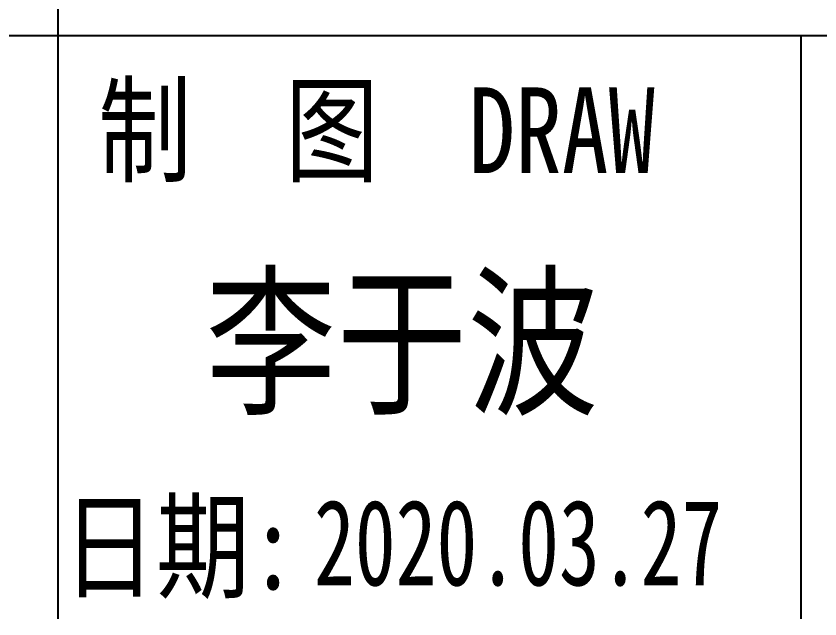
# Model space of a CAD drawing. Header units: millimetres. Extents: x 1333 to 190452, y -42879 to -5704.
# Drawn here: x 187994.8 to 188088.5, y -17706.8 to -17636.5 of the extents above; entities that cross this region are included whole.
import ezdxf
from ezdxf.enums import TextEntityAlignment as Align

# ---------------------------------------------------------------- set-up
doc = ezdxf.new("R2010")
doc.units = ezdxf.units.MM
doc.header["$LTSCALE"] = 0.5
doc.layers.add('图\\M+19E79\\M+195B6\\M+18E9A', color=7, linetype='Continuous')
doc.layers.add('图框', color=7, linetype='Continuous', lineweight=18)
doc.styles.add('国标', font='simfang.ttf', dxfattribs={"width": 0.8})

# ---------------------------------------------------------------- blocks, each defined once
blk = doc.blocks.new('GZDEH零件A3图框V01版')
at = {"layer": '图\\M+19E79\\M+195B6\\M+18E9A', "color": 9}
for p, q in [((3114.17, -1802.211), (3114.17, -1815.961)), ((3181.99, -1815.961), (3092.49, -1815.961)), ((3114.17, -1815.961), (3114.17, -1832.961)), ((3114.17, -1815.961), (3114.17, -1832.961)), ((3135.83, -1815.961), (3135.83, -1832.961)), ((3135.83, -1815.961), (3135.83, -1832.961))]:
    blk.add_line(p, q, dxfattribs=at)
at = {"layer": '图\\M+19E79\\M+195B6\\M+18E9A', "color": 9, "style": '国标', "width": 0.8}
for s, p in [('制  图', (3119.431, -1819.96)), ('日期:', (3117.713, -1832.097))]:
    blk.add_text(s, height=2.5, dxfattribs=at).set_placement(p, align=Align.CENTER)
blk.add_text(' DRAW', height=2.5, dxfattribs=at).set_placement((3124.776, -1819.96))
blk = doc.blocks.new('DEH A3')
at = {"layer": '图框'}
blk.add_blockref('GZDEH零件A3图框V01版', (-2857.49, 1846.461), dxfattribs=at)

msp = doc.modelspace()

# ---------------------------------------------------------------- block references
at = {"layer": '图框', "xscale": 4, "yscale": 4, "zscale": 4}
msp.add_blockref('DEH A3', (186972.96, -17760.849), dxfattribs=at)

# ---------------------------------------------------------------- texts
at = {"layer": '图\\M+19E79\\M+195B6\\M+18E9A', "color": 3, "style": '国标'}
for s, height, width, p in [('李于波', 14, 0.8, (188016.872, -17681.583)), ('2020.03.27', 10, 0.7, (188029.532, -17702.929))]:
    msp.add_text(s, height=height, dxfattribs=dict(at, width=width)).set_placement(p)

doc.saveas('drawing.dxf')
